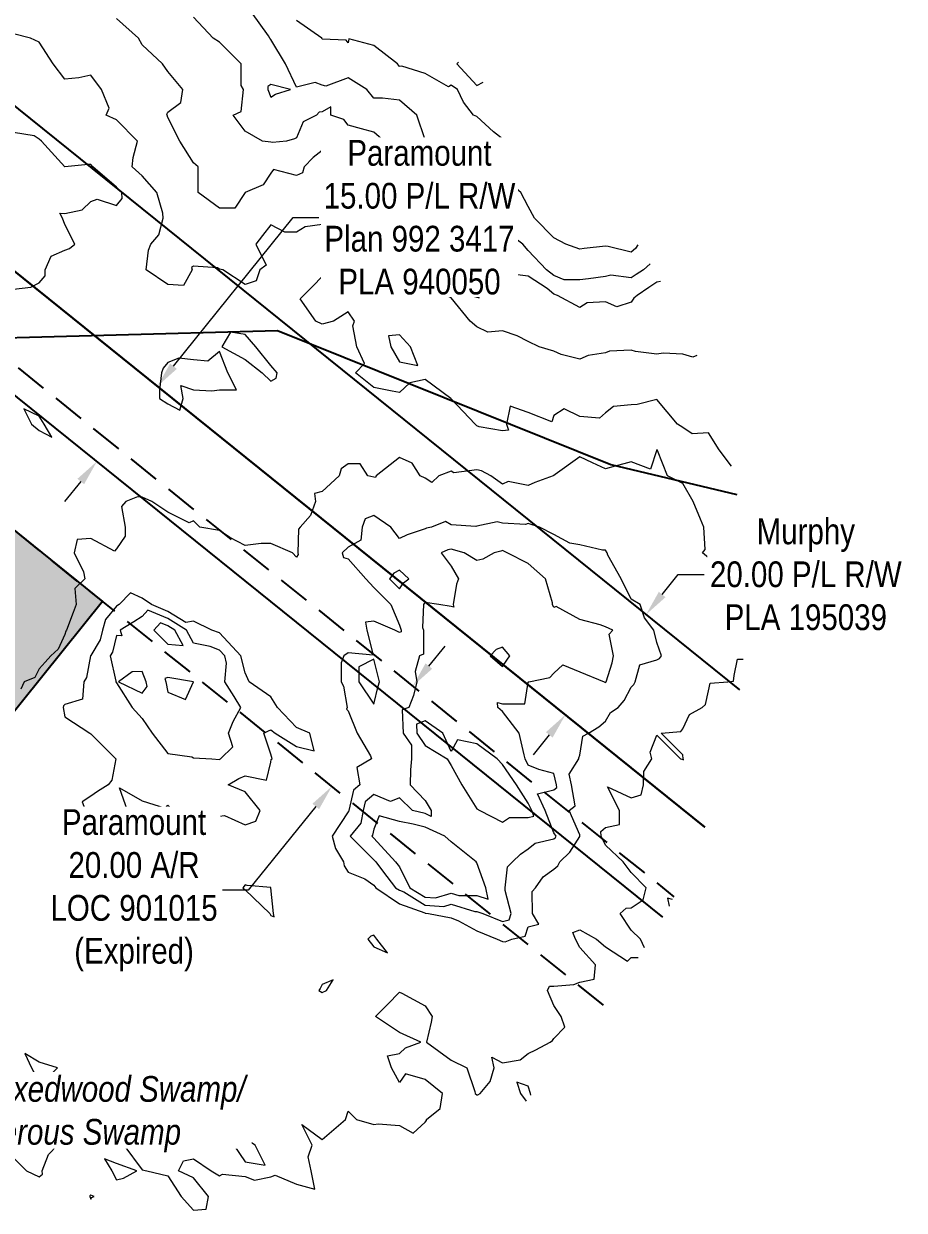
# Model space of a CAD drawing. Extents: x 528314 to 531043, y 6043383 to 6045203.
# Drawn here: x 529664 to 530006.1, y 6043596.1 to 6044056.9 of the extents above; entities that cross this region are included whole.
import ezdxf

# ---------------------------------------------------------------- set-up
doc = ezdxf.new("R2010")
doc.units = 0
doc.header["$LTSCALE"] = 5
doc.header["$PDSIZE"] = 0.5
doc.linetypes.add('foc-ACCESSROAD', pattern=[3.75, 2.5, -1.25])
doc.layers.get('Defpoints').update_dxf_attribs({"color": 9})
for name, color, linetype in [('C-RW', 13, 'Continuous'), ('F-AR', 190, 'foc-ACCESSROAD'), ('F-RW', 190, 'Continuous'), ('P-TEMP-H', 41, 'Continuous'), ('P-TEMP_WORKSPACE', 46, 'Continuous'), ('WETLAND', 143, 'Continuous')]:
    doc.layers.add(name, color=color, linetype=linetype)
doc.layers.add('C-RW-T', color=13, linetype='Continuous', lineweight=9)
doc.layers.add('F-AR-T', color=190, linetype='Continuous', lineweight=9)
doc.layers.add('C-TOPO-MAJR', color=7, linetype='Continuous', lineweight=15, true_color=0xd3aa5f)
doc.layers.add('C-TOPO-MINR', color=7, linetype='Continuous', lineweight=13, true_color=0xe9d5af)
doc.styles.add('80CG', font='ARIALN.TTF', dxfattribs={"height": 10})
doc.styles.add('80L', font='ARIALN.TTF', dxfattribs={"height": 10})
doc.dimstyles.new('Compass 5 000', dxfattribs={"dimscale": 5, "dimtxt": 9, "dimasz": 2, "dimexe": 0.2, "dimexo": 0.0625, "dimgap": 0.5, "dimtad": 0, "dimtih": 1, "dimtoh": 1, "dimzin": 0, "dimdsep": 46, "dimtxsty": '80CG', "dimcen": 0.1, "dimse1": 1, "dimse2": 1, "dimclrd": 256, "dimclrt": 256, "dimaunit": 1, "dimadec": 4, "dimazin": 0, "dimtfac": 0.06, "dimtofl": 0, "dimtmove": 0, "dimatfit": 1, "dimfxl": 0.2, "dimtolj": 1, "dimtzin": 0, "dimlwd": -1, "dimarcsym": 0})

# ---------------------------------------------------------------- blocks, each defined once
blk = doc.blocks.new('*D467')
at = {"layer": 'C-RW-T', "transparency": 16777216}
for p, q in [((529912.01, 6043835.25), (529918.28, 6043843.04)), ((529918.28, 6043843.04), (529928.28, 6043843.04)), ((529868.15, 6043780.75), (529861.88, 6043772.96))]:
    blk.add_line(p, q, dxfattribs=at)
for points in [[(529910.71, 6043836.3), (529913.31, 6043834.21), (529905.74, 6043827.46)], [(529866.85, 6043781.79), (529869.45, 6043779.7), (529874.42, 6043788.54)]]:
    blk.add_solid(points, dxfattribs=at)
at = {"layer": 'Defpoints', "color": 0, "transparency": 16777216}
for p in [(529905.29, 6043827.82), (529905.74, 6043827.46), (529873.97, 6043788.9)]:
    blk.add_point(p, dxfattribs=at)
at = {"layer": 'C-RW-T', "transparency": 16777216, "insert": (529967.82, 6043843.04), "char_height": 10, "attachment_point": 5, "style": '80CG', "bg_fill": 3, "box_fill_scale": 1.1, "bg_fill_color": 256, "bg_fill_true_color": 13158600, "bg_fill_transparency": 0}
blk.add_mtext('\\A1;Murphy\\P20.00 P/L R/W\\PPLA 195039', dxfattribs=at)
blk = doc.blocks.new('*D465')
at = {"layer": 'Defpoints', "color": 0, "transparency": 16777216}
for p in [(529815.1, 6043799.68), (529815.73, 6043799.17), (529784.34, 6043760.23)]:
    blk.add_point(p, dxfattribs=at)
at = {"layer": 'F-AR-T', "transparency": 16777216}
for p, q in [((529821.37, 6043807.46), (529827.65, 6043815.25)), ((529777.43, 6043752.96), (529751.17, 6043720.37)), ((529751.17, 6043720.37), (529741.17, 6043720.37))]:
    blk.add_line(p, q, dxfattribs=at)
for points in [[(529820.08, 6043808.51), (529822.67, 6043806.42), (529815.1, 6043799.68)], [(529776.14, 6043754), (529778.73, 6043751.91), (529783.71, 6043760.74)]]:
    blk.add_solid(points, dxfattribs=at)
at = {"layer": 'F-AR-T', "transparency": 16777216, "insert": (529706.83, 6043720.37), "char_height": 10, "attachment_point": 5, "style": '80CG', "bg_fill": 3, "box_fill_scale": 1.1, "bg_fill_color": 256, "bg_fill_true_color": 13158600, "bg_fill_transparency": 0}
blk.add_mtext('\\A1;Paramount\\P20.00 A/R\\PLOC 901015\\P(Expired)', dxfattribs=at)
blk = doc.blocks.new('*D466')
at = {"layer": 'Defpoints', "color": 0, "transparency": 16777216}
for p in [(529705.99, 6043924.1), (529715.89, 6043916.14), (529682.5, 6043894.89)]:
    blk.add_point(p, dxfattribs=at)
at = {"layer": 'F-AR-T', "transparency": 16777216}
for p, q in [((529722.15, 6043923.93), (529768.64, 6043981.73)), ((529768.64, 6043981.73), (529778.64, 6043981.73)), ((529686.13, 6043879.14), (529679.86, 6043871.35))]:
    blk.add_line(p, q, dxfattribs=at)
for points in [[(529720.85, 6043924.98), (529723.45, 6043922.89), (529715.89, 6043916.14)], [(529684.83, 6043880.19), (529687.43, 6043878.1), (529692.4, 6043886.93)]]:
    blk.add_solid(points, dxfattribs=at)
at = {"layer": 'F-AR-T', "transparency": 16777216, "insert": (529817.73, 6043981.73), "char_height": 10, "attachment_point": 5, "style": '80CG', "bg_fill": 3, "box_fill_scale": 1.1, "bg_fill_color": 256, "bg_fill_true_color": 13158600, "bg_fill_transparency": 0}
blk.add_mtext('\\A1;Paramount\\P15.00 P/L R/W\\PPlan 992 3417\\PPLA 940050', dxfattribs=at)

msp = doc.modelspace()

# ---------------------------------------------------------------- hatches: boundary and pattern name
at = {"layer": 'P-TEMP-H'}
h = msp.add_hatch(color=256, dxfattribs=at)
h.dxf.hatch_style = 1
h.paths.add_polyline_path([(529647.568, 6043774.197), (529530.847, 6043868.286), (529577.891, 6043926.647), (529694.613, 6043832.558)])

# ---------------------------------------------------------------- linework, layer by layer
at = {"layer": 'C-RW', "flags": 128}
for points in [[(529154.308, 6044433.761), (529278.042, 6044333.764), (529340.87, 6044411.534), (529535.232, 6044254.444), (529472.41, 6044176.719), (529627.817, 6044051.138), (529942.109, 6043798.192)], [(529928.607, 6043744.91), (529596.445, 6044012.237), (529402.126, 6044169.263), (529464.951, 6044246.992), (529348.332, 6044341.247), (529285.506, 6044263.479), (529104.81, 6044409.509)]]:
    msp.add_lwpolyline(points, dxfattribs=at)
at = {"layer": 'C-TOPO-MAJR', "linetype": 'Continuous', "lineweight": 15, "flags": 128}
for points, elevation in [([(529907.32, 6043963.673), (529904.734, 6043961.393), (529901.879, 6043959.491), (529899.977, 6043958.222), (529892.035, 6043959.335), (529889.977, 6043958.739), (529883.448, 6043957.922), (529879.977, 6043957.488), (529873.94, 6043957.43), (529869.977, 6043959.107), (529867.066, 6043961.393), (529859.977, 6043968.915), (529857.835, 6043971.393), (529849.977, 6043977.287), (529845.068, 6043981.393), (529839.977, 6043986.029), (529833.407, 6043991.393), (529835.048, 6043996.322), (529835.048, 6044001.393), (529829.977, 6044008.771), (529820.363, 6044011.393), (529819.977, 6044011.835), (529816.753, 6044021.393), (529809.977, 6044027.251), (529803.386, 6044027.984), (529799.977, 6044027.984), (529797.249, 6044031.393), (529789.977, 6044035.938), (529781.331, 6044032.748), (529779.977, 6044033.102), (529777.243, 6044034.127), (529769.977, 6044032.309), (529765.665, 6044041.393), (529759.977, 6044050.851), (529759.584, 6044051.393), (529759.061, 6044052.309), (529752.454, 6044061.393)], 2062.5), ([(529938.901, 6043885.081), (529934.168, 6043891.393), (529929.977, 6043898.099), (529923.657, 6043897.713), (529919.977, 6043900.091), (529918.024, 6043901.393), (529909.977, 6043910.941), (529902.259, 6043909.111), (529899.977, 6043908.868), (529893.111, 6043908.259), (529889.977, 6043905.787), (529887.629, 6043903.741), (529879.977, 6043904.392), (529873.94, 6043907.43), (529869.977, 6043904.753), (529869.11, 6043902.26), (529859.977, 6043905.917), (529852.953, 6043908.417), (529851.503, 6043901.393), (529852.266, 6043899.104), (529849.977, 6043898.777), (529840.967, 6043900.403), (529839.977, 6043900.763), (529839.409, 6043901.393), (529829.977, 6043911.319), (529829.86, 6043911.393), (529819.977, 6043918.804), (529813.914, 6043917.456), (529809.977, 6043913.689), (529807.107, 6043914.264), (529799.977, 6043915.691), (529792.847, 6043921.393), (529796.413, 6043924.957), (529793.409, 6043931.393), (529791.819, 6043939.551), (529792.448, 6043941.393), (529789.977, 6043945.099), (529784.356, 6043941.393), (529779.977, 6043940.195), (529777.501, 6043941.393), (529771.318, 6043950.052), (529772.66, 6043951.393), (529776.313, 6043955.057), (529779.977, 6043958.71), (529781.829, 6043953.245), (529789.977, 6043956.79), (529792.907, 6043958.463), (529793.199, 6043961.393), (529789.977, 6043968.273), (529781.529, 6043962.945), (529787.821, 6043971.393), (529789.977, 6043975.047), (529792.516, 6043978.854), (529792.516, 6043981.393), (529789.977, 6043982.797), (529783.961, 6043981.393), (529779.977, 6043978.991), (529773.329, 6043978.041), (529769.977, 6043976.03), (529765.412, 6043975.958), (529759.977, 6043978.882), (529756.682, 6043974.688), (529754.093, 6043971.393), (529758.168, 6043963.202), (529755.735, 6043961.393), (529754.297, 6043957.073), (529749.977, 6043955.635), (529741.336, 6043961.393), (529739.977, 6043961.664), (529739.207, 6043962.163), (529729.977, 6043962.733), (529729.102, 6043962.268), (529729.417, 6043961.393), (529726.045, 6043955.325), (529719.977, 6043955.729), (529711.481, 6043961.393), (529712.418, 6043968.952), (529713.407, 6043971.393), (529716.473, 6043974.897), (529718.097, 6043981.393), (529717.983, 6043983.387), (529715.638, 6043991.393), (529709.977, 6043997.862), (529706.163, 6044001.393), (529706.437, 6044004.933), (529708.204, 6044011.393), (529699.977, 6044019.602), (529696.039, 6044021.393), (529697.165, 6044024.205), (529694.169, 6044031.393), (529689.977, 6044036.983), (529685.403, 6044035.967), (529679.977, 6044035.424), (529675.436, 6044041.393), (529669.977, 6044049.829), (529666.651, 6044051.393), (529659.977, 6044052.964)], 2065)]:
    msp.add_lwpolyline(points, dxfattribs=dict(at, elevation=elevation))
for points, elevation in [([(529761.811, 6044029.559), (529767.647, 6044031.393), (529759.977, 6044033.402), (529758.771, 6044032.599), (529758.771, 6044031.393), (529759.977, 6044028.38), (529761.811, 6044029.559)], 2062.5), ([(529814.19, 6043931.393), (529809.977, 6043936.106), (529805.66, 6043935.71), (529806.544, 6043931.393), (529809.977, 6043925.673), (529817.107, 6043924.263), (529814.19, 6043931.393)], 2065)]:
    msp.add_lwpolyline(points, close=True, dxfattribs=dict(at, elevation=elevation))
at = {"layer": 'C-TOPO-MINR', "linetype": 'Continuous', "lineweight": 13, "flags": 128}
for points, elevation in [([(529925.485, 6043928.127), (529923.865, 6043927.505), (529919.977, 6043928.561), (529912.41, 6043928.96), (529909.977, 6043928.656), (529901.678, 6043929.692), (529899.977, 6043930.14), (529891.598, 6043929.772), (529889.977, 6043929.097), (529883.237, 6043928.133), (529879.977, 6043926.652), (529872.829, 6043928.541), (529869.977, 6043929.744), (529864.203, 6043931.393), (529859.977, 6043933.534), (529855.635, 6043935.735), (529849.977, 6043937.657), (529844.279, 6043937.091), (529839.977, 6043939.201), (529837.443, 6043941.393), (529829.977, 6043950.52), (529828.405, 6043951.393), (529822.105, 6043959.265), (529820.213, 6043961.393), (529819.977, 6043962.913), (529818.758, 6043971.393), (529818.214, 6043973.156), (529818.214, 6043981.393), (529809.977, 6043986.391), (529804.429, 6043991.393), (529799.977, 6043995.103), (529791.589, 6044001.393), (529789.977, 6044002.247), (529784.039, 6044005.456), (529779.977, 6044007.651), (529776.431, 6044004.939), (529772.885, 6044001.393), (529772.273, 6043999.097), (529769.977, 6043998.038), (529760.999, 6044000.371), (529759.977, 6043998.934), (529756.96, 6043994.41), (529749.977, 6043991.418), (529749.943, 6043991.427), (529749.943, 6043991.393), (529746.038, 6043985.332), (529739.977, 6043985.332), (529731.728, 6043991.393), (529731.728, 6043999.642), (529731.728, 6044001.393), (529729.977, 6044002.904), (529724.575, 6044011.393), (529719.977, 6044020.511), (529719.65, 6044021.393), (529719.532, 6044021.838), (529719.977, 6044022.618), (529724.988, 6044026.382), (529725.824, 6044031.393), (529719.977, 6044038.412), (529717.848, 6044041.393), (529709.977, 6044048.784), (529708.508, 6044051.393), (529699.977, 6044058.929)], 2064), ([(529911.41, 6043956.794), (529909.977, 6043956.555), (529906.879, 6043954.491), (529902.234, 6043951.393), (529901.039, 6043950.331), (529899.977, 6043948.813), (529894.401, 6043946.969), (529889.977, 6043948.968), (529882.823, 6043948.547), (529879.977, 6043946.735), (529871.328, 6043951.393), (529869.977, 6043951.965), (529867.312, 6043954.058), (529859.977, 6043958.946), (529851.479, 6043959.891), (529849.977, 6043960.535), (529848.823, 6043961.393), (529848.777, 6043962.593), (529849.369, 6043971.393), (529839.977, 6043978.739), (529837.322, 6043981.393), (529829.977, 6043987.39), (529824.628, 6043991.393), (529819.977, 6043996.508), (529816.314, 6044001.393), (529809.977, 6044008.437), (529804.062, 6044011.393), (529799.977, 6044014.808), (529795.244, 6044016.126), (529789.977, 6044017.595), (529788.31, 6044019.727), (529783.317, 6044021.393), (529783.317, 6044024.733), (529779.977, 6044022.761), (529778.733, 6044022.637), (529777.697, 6044021.393), (529772.512, 6044018.858), (529769.977, 6044012.605), (529769.163, 6044012.207), (529766.037, 6044011.393), (529760.568, 6044010.802), (529759.977, 6044010.902), (529756.703, 6044011.393), (529749.977, 6044015.255), (529745.396, 6044021.393), (529748.45, 6044022.92), (529749.343, 6044031.393), (529748.47, 6044032.9), (529748.47, 6044041.393), (529739.977, 6044049.813), (529737.585, 6044051.393), (529729.977, 6044059.503)], 2063), ([(529902.602, 6043971.035), (529901.663, 6043969.707), (529899.977, 6043968.221), (529890.995, 6043970.375), (529889.977, 6043970.574), (529881.755, 6043969.615), (529879.977, 6043969.408), (529874.536, 6043971.393), (529869.977, 6043973.773), (529862.356, 6043981.393), (529859.977, 6043985.926), (529857.107, 6043991.393), (529849.977, 6043997.504), (529844.348, 6044001.393), (529847.677, 6044003.693), (529849.977, 6044010.47), (529852.745, 6044008.625), (529850.254, 6044011.393), (529849.977, 6044012.224), (529846.457, 6044014.913), (529839.977, 6044020.863), (529838.701, 6044021.393), (529834.879, 6044026.491), (529832.432, 6044031.393), (529829.977, 6044033.029), (529828.995, 6044032.375), (529819.977, 6044037.636), (529810.861, 6044040.509), (529809.977, 6044040.354), (529809.169, 6044041.393), (529799.977, 6044048.551), (529790.309, 6044051.061), (529789.977, 6044049.566), (529789.197, 6044050.614), (529779.977, 6044050.925), (529779.74, 6044051.393), (529769.977, 6044058.228)], 2062), ([(529938.901, 6043885.081), (529934.168, 6043891.393), (529929.977, 6043898.099), (529923.657, 6043897.713), (529919.977, 6043900.091), (529918.024, 6043901.393), (529909.977, 6043910.941), (529902.259, 6043909.111), (529899.977, 6043908.868), (529893.111, 6043908.259), (529889.977, 6043905.787), (529887.629, 6043903.741), (529879.977, 6043904.392), (529873.94, 6043907.43), (529869.977, 6043904.753), (529869.11, 6043902.26), (529859.977, 6043905.917), (529852.953, 6043908.417), (529851.503, 6043901.393), (529852.266, 6043899.104), (529849.977, 6043898.777), (529840.967, 6043900.403), (529839.977, 6043900.763), (529839.409, 6043901.393), (529829.977, 6043911.319), (529829.86, 6043911.393), (529819.977, 6043918.804), (529813.914, 6043917.456), (529809.977, 6043913.689), (529807.107, 6043914.264), (529799.977, 6043915.691), (529792.847, 6043921.393), (529796.413, 6043924.957), (529793.409, 6043931.393), (529791.819, 6043939.551), (529792.448, 6043941.393), (529789.977, 6043945.099), (529784.356, 6043941.393), (529779.977, 6043940.195), (529777.501, 6043941.393), (529771.318, 6043950.052), (529772.66, 6043951.393), (529776.313, 6043955.057), (529779.977, 6043958.71), (529781.829, 6043953.245), (529789.977, 6043956.79), (529792.907, 6043958.463), (529793.199, 6043961.393), (529789.977, 6043968.273), (529781.529, 6043962.945), (529787.821, 6043971.393), (529789.977, 6043975.047), (529792.516, 6043978.854), (529792.516, 6043981.393), (529789.977, 6043982.797), (529783.961, 6043981.393), (529779.977, 6043978.991), (529773.329, 6043978.041), (529769.977, 6043976.03), (529765.412, 6043975.958), (529759.977, 6043978.882), (529756.682, 6043974.688), (529754.093, 6043971.393), (529758.168, 6043963.202), (529755.735, 6043961.393), (529754.297, 6043957.073), (529749.977, 6043955.635), (529741.336, 6043961.393), (529739.977, 6043961.664), (529739.207, 6043962.163), (529729.977, 6043962.733), (529729.102, 6043962.268), (529729.417, 6043961.393), (529726.045, 6043955.325), (529719.977, 6043955.729), (529711.481, 6043961.393), (529712.418, 6043968.952), (529713.407, 6043971.393), (529716.473, 6043974.897), (529718.097, 6043981.393), (529717.983, 6043983.387), (529715.638, 6043991.393), (529709.977, 6043997.862), (529706.163, 6044001.393), (529706.437, 6044004.933), (529708.204, 6044011.393), (529699.977, 6044019.602), (529696.039, 6044021.393), (529697.165, 6044024.205), (529694.169, 6044031.393), (529689.977, 6044036.983), (529685.403, 6044035.967), (529679.977, 6044035.424), (529675.436, 6044041.393), (529669.977, 6044049.829), (529666.651, 6044051.393), (529659.977, 6044052.964)], 2065), ([(529832.886, 6044042.041), (529832.257, 6044041.393), (529839.977, 6044032.901), (529842.493, 6044034.297)], 2062), ([(529659.977, 6043953.811), (529666.716, 6043954.654), (529669.977, 6043956.284), (529672.343, 6043959.027), (529672.343, 6043961.393), (529674.637, 6043966.733), (529679.977, 6043969.032), (529681.78, 6043969.59), (529683.796, 6043971.393), (529679.977, 6043979.032), (529679.083, 6043981.393), (529678.042, 6043983.328), (529679.977, 6043983.296), (529686.715, 6043984.655), (529689.977, 6043987.953), (529692.551, 6043988.819), (529699.977, 6043986.33), (529702.251, 6043989.119), (529702.139, 6043991.393), (529702.139, 6043991.393), (529699.977, 6043993.406), (529690.762, 6044001.393), (529689.977, 6044002.244), (529689.049, 6044002.321), (529679.977, 6044001.413), (529670.836, 6044011.393), (529669.977, 6044012.075), (529668.005, 6044013.365), (529659.977, 6044014.761)], 2066), ([(529944.483, 6043832.925), (529939.977, 6043834.678), (529934.22, 6043841.393), (529929.977, 6043849.494), (529927.686, 6043851.393), (529928.664, 6043852.706), (529928.18, 6043861.393), (529926.905, 6043864.465), (529924.029, 6043871.393), (529919.977, 6043878.375), (529914.07, 6043881.393), (529910.133, 6043891.237), (529910.044, 6043891.393), (529909.977, 6043891.432), (529909.941, 6043891.429), (529909.898, 6043891.393), (529907.419, 6043883.951), (529899.977, 6043886.814), (529893.693, 6043885.109), (529889.977, 6043884.101), (529884.987, 6043886.404), (529879.977, 6043888.716), (529870.44, 6043881.856), (529869.977, 6043881.534), (529869.695, 6043881.393), (529862.561, 6043878.809), (529859.977, 6043877.646), (529852.231, 6043879.139), (529849.977, 6043878.086), (529845.456, 6043881.393), (529841.855, 6043883.272), (529839.977, 6043883.681), (529831.079, 6043882.495), (529829.977, 6043883.184), (529825.202, 6043881.393), (529822.556, 6043878.814), (529819.977, 6043880.418), (529817.99, 6043881.393), (529814.881, 6043886.297), (529809.977, 6043888.417), (529800.943, 6043881.393), (529800.615, 6043880.755), (529799.977, 6043880.896), (529797.722, 6043881.393), (529794.622, 6043886.039), (529789.977, 6043886.039), (529787.348, 6043884.022), (529786.579, 6043881.393), (529779.977, 6043875.307), (529776.894, 6043874.476), (529777.338, 6043871.393), (529775.376, 6043865.994), (529771.349, 6043861.393), (529770.736, 6043860.634), (529770.44, 6043851.393), (529770.567, 6043850.803), (529769.977, 6043849.772), (529768.346, 6043851.393), (529759.977, 6043855.128), (529756.242, 6043855.128), (529749.977, 6043854.339), (529744.023, 6043857.347), (529739.977, 6043860.063), (529732.38, 6043861.393), (529729.977, 6043863.903), (529728.304, 6043863.066), (529719.977, 6043867.232), (529713.733, 6043871.393), (529709.977, 6043873.057), (529708.137, 6043873.233), (529703.615, 6043871.393), (529701.946, 6043869.424), (529703.441, 6043861.393), (529703.435, 6043857.935), (529699.977, 6043853.045), (529699.273, 6043852.097), (529689.977, 6043857.066), (529684.769, 6043856.601), (529683.61, 6043851.393), (529687.245, 6043844.125), (529687.701, 6043841.393), (529683.838, 6043837.532), (529684.309, 6043831.393), (529683.141, 6043828.229), (529680.617, 6043821.393), (529680.373, 6043820.997), (529679.977, 6043819.73), (529677.316, 6043814.054), (529674.542, 6043811.393), (529672.364, 6043809.006), (529669.977, 6043806.391), (529668.311, 6043803.059), (529664.146, 6043801.393), (529662.833, 6043798.537)], 2066), ([(529905.199, 6043698.064), (529903.535, 6043701.393), (529899.977, 6043704.951), (529895.751, 6043711.393), (529897.965, 6043713.405), (529899.977, 6043713.55), (529904.677, 6043716.693), (529905.836, 6043721.393), (529899.977, 6043727.253), (529896.802, 6043731.393), (529889.977, 6043737.869), (529888.361, 6043741.393), (529888.167, 6043743.203), (529889.977, 6043744.788), (529895.421, 6043745.949), (529895.414, 6043751.393), (529890.769, 6043760.601), (529899.977, 6043756.263), (529903.9, 6043757.47), (529904.74, 6043761.393), (529904.918, 6043766.452), (529907.933, 6043771.393), (529907.35, 6043774.02), (529909.977, 6043780.593), (529919.177, 6043771.393), (529919.977, 6043771.147), (529920.269, 6043771.101), (529920.116, 6043771.393), (529919.977, 6043772.996), (529911.579, 6043781.393), (529919.278, 6043782.092), (529919.977, 6043783.07), (529922.658, 6043788.712), (529927.518, 6043791.393), (529928.883, 6043792.487), (529929.977, 6043797.827), (529930.598, 6043800.772), (529937.512, 6043801.393), (529939.731, 6043801.639), (529939.977, 6043803.858), (529941.23, 6043810.14), (529943.476, 6043810.14)], 2066), ([(529916.023, 6043716.744), (529914.104, 6043717.266), (529914.7, 6043714.249)], 2066), ([(529659.977, 6043616.481), (529665.064, 6043611.393), (529669.977, 6043609.1), (529671.2, 6043610.17), (529671.105, 6043611.393), (529673.559, 6043617.811), (529677.112, 6043621.393), (529676.303, 6043625.067), (529677.346, 6043631.393), (529675.899, 6043635.471), (529679.977, 6043633.795), (529681.429, 6043631.393), (529689.977, 6043622.846), (529697.21, 6043624.16), (529699.977, 6043626.531), (529702.916, 6043621.393), (529709.977, 6043611.792), (529711.769, 6043611.393), (529719.977, 6043609.41), (529725.086, 6043601.393), (529729.977, 6043596.095), (529734.864, 6043596.506), (529735.751, 6043601.393), (529729.977, 6043608.688), (529724.084, 6043611.393), (529726.047, 6043615.323), (529729.977, 6043616.11), (529736.802, 6043611.393), (529739.977, 6043609.486), (529741.23, 6043610.14), (529749.977, 6043609.242), (529753.625, 6043607.745), (529759.977, 6043609.084), (529761.699, 6043609.671), (529769.977, 6043606.242), (529777.091, 6043604.279), (529775.578, 6043611.393), (529774.477, 6043616.893), (529775.976, 6043621.393), (529771.975, 6043629.395), (529779.977, 6043623.575), (529788.947, 6043631.393), (529789.977, 6043634.544), (529793.269, 6043631.393), (529799.977, 6043629.381), (529801.654, 6043629.716), (529809.977, 6043629.075), (529815.288, 6043626.082), (529819.977, 6043630.26), (529820.462, 6043630.908), (529820.462, 6043631.393), (529825.808, 6043635.562), (529826.632, 6043641.393), (529819.977, 6043646.874), (529812.32, 6043649.05), (529809.977, 6043645.688), (529806.808, 6043651.393), (529805.306, 6043656.064), (529809.977, 6043656.976), (529812.247, 6043659.123), (529818.294, 6043661.393), (529809.977, 6043665.154), (529800.613, 6043671.393), (529805.297, 6043676.073), (529809.977, 6043680.757), (529810.916, 6043680.454), (529819.977, 6043675.486), (529822.705, 6043671.393), (529822.209, 6043669.161), (529820.484, 6043661.393), (529829.977, 6043654.405), (529836.114, 6043651.393), (529839.18, 6043642.19), (529839.34, 6043641.393), (529839.977, 6043640.994), (529840.457, 6043640.913), (529841.285, 6043641.393), (529845.203, 6043646.167), (529846.721, 6043651.393), (529845.773, 6043655.597), (529849.977, 6043653.314), (529856.875, 6043654.495), (529859.977, 6043656.929), (529862.907, 6043658.463), (529868.504, 6043661.393), (529869.387, 6043661.983), (529869.977, 6043662.866), (529874.13, 6043667.24), (529872.77, 6043671.393), (529869.977, 6043675.66), (529867.428, 6043681.393), (529868.262, 6043683.108), (529869.977, 6043683.108), (529877.627, 6043683.743), (529879.977, 6043684.741), (529885.536, 6043685.834), (529886.125, 6043691.393), (529879.977, 6043698.157), (529878.384, 6043701.393), (529877.35, 6043704.02), (529879.977, 6043704.99), (529886.452, 6043701.393), (529889.977, 6043698.456), (529898.569, 6043692.801), (529899.977, 6043694.277), (529902.733, 6043694.277)], 2066), ([(529861.015, 6043640.841), (529860.86, 6043641.393), (529859.977, 6043644.337), (529855.565, 6043645.805), (529857.033, 6043641.393), (529859.137, 6043638.512)], 2066)]:
    msp.add_lwpolyline(points, dxfattribs=dict(at, elevation=elevation))
for points, elevation in [([(529840.263, 6043951.393), (529839.977, 6043951.586), (529839.741, 6043951.629), (529837.848, 6043951.393), (529839.977, 6043950.685), (529840.857, 6043950.513), (529840.263, 6043951.393)], 2064), ([(529762.106, 6043919.264), (529762.419, 6043921.393), (529759.977, 6043924.159), (529754.189, 6043931.393), (529749.977, 6043936.236), (529744.257, 6043937.113), (529740.951, 6043931.393), (529749.977, 6043926.533), (529756.658, 6043921.393), (529759.977, 6043918.075), (529762.106, 6043919.264)], 2066), ([(529814.19, 6043931.393), (529809.977, 6043936.106), (529805.66, 6043935.71), (529806.544, 6043931.393), (529809.977, 6043925.673), (529817.107, 6043924.263), (529814.19, 6043931.393)], 2065), ([(529743.295, 6043921.393), (529739.977, 6043929.688), (529735.45, 6043925.92), (529729.977, 6043926.38), (529724.278, 6043927.092), (529719.977, 6043925.37), (529718.169, 6043923.201), (529717.491, 6043921.393), (529716.656, 6043914.714), (529716.656, 6043911.393), (529719.977, 6043909.334), (529724.564, 6043906.806), (529725.952, 6043911.393), (529724.945, 6043916.425), (529729.977, 6043914.747), (529737.013, 6043914.357), (529739.977, 6043914.755), (529746.615, 6043914.755), (529743.295, 6043921.393)], 2066), ([(529671.962, 6043901.393), (529669.977, 6043904.531), (529664, 6043907.37), (529667.042, 6043901.393), (529669.977, 6043898.992), (529674.953, 6043896.417), (529671.962, 6043901.393)], 2066), ([(529911.026, 6043810.344), (529911.725, 6043811.393), (529909.977, 6043816.642), (529908.789, 6043821.393), (529905.182, 6043826.188), (529903.413, 6043831.393), (529899.977, 6043833.454), (529896.142, 6043841.393), (529890.858, 6043850.512), (529890.581, 6043851.393), (529889.977, 6043852.516), (529888.854, 6043852.516), (529879.977, 6043854.527), (529876.189, 6043855.181), (529869.977, 6043858.55), (529864.296, 6043861.393), (529859.977, 6043862.832), (529858.897, 6043862.473), (529849.977, 6043862.998), (529847.913, 6043863.457), (529839.977, 6043861.856), (529839.659, 6043861.711), (529829.977, 6043862.281), (529827.82, 6043863.55), (529822.434, 6043861.393), (529820.386, 6043860.984), (529819.977, 6043860.78), (529812.878, 6043858.492), (529809.977, 6043857.068), (529806.558, 6043861.393), (529799.977, 6043865.949), (529796.686, 6043864.684), (529795.421, 6043861.393), (529794.991, 6043856.379), (529789.977, 6043853.626), (529787.633, 6043851.393), (529788.235, 6043849.652), (529789.977, 6043849.132), (529796.941, 6043841.393), (529799.977, 6043838.02), (529806.603, 6043831.393), (529809.977, 6043823.371), (529810.624, 6043821.393), (529810.624, 6043820.746), (529809.977, 6043820.458), (529808.106, 6043821.393), (529799.977, 6043824.922), (529796.793, 6043824.577), (529797.267, 6043821.393), (529799.699, 6043811.671), (529789.977, 6043812.644), (529788.325, 6043811.393), (529787.241, 6043808.658), (529787.241, 6043801.393), (529788.224, 6043799.64), (529789.565, 6043791.393), (529789.366, 6043790.783), (529789.977, 6043790.129), (529793.47, 6043781.393), (529798.713, 6043772.657), (529799.134, 6043771.393), (529793.342, 6043768.028), (529794.561, 6043761.393), (529792.061, 6043759.309), (529790.301, 6043751.393), (529790.247, 6043751.123), (529789.977, 6043750.783), (529783.798, 6043741.393), (529785.132, 6043736.549), (529788.266, 6043731.393), (529788.402, 6043729.819), (529789.977, 6043727.451), (529796.546, 6043724.824), (529799.977, 6043722.422), (529800.768, 6043721.393), (529809.977, 6043715.125), (529819.762, 6043711.608), (529819.977, 6043711.475), (529821.291, 6043711.393), (529829.977, 6043709.654), (529832.874, 6043708.496), (529839.977, 6043704.673), (529847.947, 6043701.393), (529849.977, 6043700.489), (529851.062, 6043700.308), (529853.596, 6043701.393), (529858.78, 6043702.59), (529859.977, 6043706.181), (529864.145, 6043707.225), (529861.58, 6043711.393), (529861.506, 6043719.864), (529862.793, 6043721.393), (529865.788, 6043725.582), (529869.977, 6043728.577), (529871.511, 6043729.859), (529872.204, 6043731.393), (529876.124, 6043735.246), (529879.977, 6043741.22), (529880.07, 6043741.3), (529880.027, 6043741.393), (529879.977, 6043741.865), (529875.917, 6043751.393), (529878.229, 6043753.141), (529876.777, 6043761.393), (529875.887, 6043765.483), (529879.632, 6043771.393), (529879.584, 6043771.786), (529879.977, 6043772.801), (529881.122, 6043780.248), (529883.411, 6043781.393), (529887.45, 6043783.92), (529889.977, 6043786.085), (529891.98, 6043789.39), (529894.895, 6043791.393), (529897.243, 6043794.127), (529899.977, 6043799.247), (529901.038, 6043800.332), (529901.475, 6043801.393), (529903.364, 6043808.006), (529909.977, 6043809.895), (529911.026, 6043810.344)], 2067), ([(529891.454, 6043819.916), (529892.877, 6043821.393), (529889.977, 6043822.76), (529887.907, 6043823.464), (529879.977, 6043825.49), (529870.79, 6043830.58), (529869.977, 6043830.163), (529869.409, 6043831.393), (529869.409, 6043831.961), (529866.715, 6043841.393), (529859.977, 6043847.288), (529851.769, 6043851.393), (529849.977, 6043852.291), (529849.274, 6043852.096), (529846.704, 6043851.393), (529842.358, 6043849.012), (529839.977, 6043848.446), (529835.063, 6043851.393), (529829.977, 6043852.917), (529828.707, 6043852.663), (529826.16, 6043851.393), (529829.977, 6043846.307), (529832.924, 6043841.393), (529832.082, 6043839.288), (529830.765, 6043831.393), (529831.08, 6043830.29), (529829.977, 6043830.641), (529825.251, 6043831.393), (529819.977, 6043832.147), (529819.554, 6043831.816), (529819.272, 6043831.393), (529818.929, 6043822.441), (529819.272, 6043821.393), (529819.272, 6043812.098), (529817.691, 6043811.393), (529816.003, 6043805.367), (529816.717, 6043801.393), (529815.398, 6043795.972), (529813.532, 6043791.393), (529810.951, 6043790.419), (529811.429, 6043781.393), (529814.623, 6043776.747), (529814.623, 6043771.393), (529814.26, 6043767.11), (529814.11, 6043761.393), (529819.977, 6043755.284), (529822.311, 6043751.393), (529822.282, 6043749.088), (529819.977, 6043750.173), (529815.063, 6043751.393), (529809.977, 6043756.228), (529806.524, 6043754.846), (529799.977, 6043757.573), (529796.606, 6043754.764), (529795.857, 6043751.393), (529794.887, 6043746.483), (529790.834, 6043741.393), (529799.977, 6043732.25), (529800.768, 6043731.393), (529803.405, 6043727.965), (529808.46, 6043721.393), (529809.977, 6043720.361), (529811.588, 6043719.782), (529819.977, 6043714.595), (529827.228, 6043714.142), (529829.977, 6043714.976), (529839.19, 6043712.18), (529839.977, 6043712.18), (529842.34, 6043711.393), (529849.977, 6043708.252), (529852.529, 6043708.841), (529853.38, 6043711.393), (529851.072, 6043720.298), (529851.058, 6043721.393), (529851.948, 6043729.422), (529853.921, 6043731.393), (529856.95, 6043734.42), (529859.977, 6043736.439), (529862.679, 6043738.691), (529869.977, 6043740.312), (529870.522, 6043740.848), (529870.874, 6043741.393), (529869.977, 6043742.712), (529866.604, 6043751.393), (529863.568, 6043757.802), (529869.977, 6043759.405), (529871.109, 6043760.261), (529870.91, 6043761.393), (529869.977, 6043765.681), (529864.103, 6043767.267), (529859.977, 6043769.021), (529858.736, 6043771.393), (529858.381, 6043772.989), (529856.515, 6043781.393), (529849.977, 6043789.798), (529848.198, 6043791.393), (529848.093, 6043793.277), (529849.977, 6043792.766), (529858.604, 6043792.766), (529859.977, 6043801.206), (529860.077, 6043801.293), (529860.191, 6043801.393), (529868.349, 6043803.021), (529869.977, 6043804.649), (529873.453, 6043807.917), (529879.977, 6043805.189), (529889.466, 6043801.393), (529889.977, 6043801.078), (529890.122, 6043801.248), (529890.2, 6043801.393), (529892.613, 6043808.757), (529893.132, 6043811.393), (529891.454, 6043819.916)], 2067.5), ([(529811.55, 6043839.82), (529813.556, 6043841.393), (529809.977, 6043844.668), (529807.793, 6043843.577), (529806.046, 6043841.393), (529809.977, 6043837.463), (529811.55, 6043839.82)], 2067), ([(529775.121, 6043781.393), (529769.977, 6043783.56), (529762.562, 6043791.393), (529759.977, 6043795.45), (529751.526, 6043801.393), (529749.977, 6043804.88), (529748.349, 6043811.393), (529739.977, 6043820.323), (529737.109, 6043821.393), (529729.977, 6043824.872), (529727.014, 6043824.356), (529719.977, 6043828.72), (529713.653, 6043831.393), (529709.977, 6043833.791), (529705.437, 6043835.933), (529701.006, 6043831.393), (529700.381, 6043830.989), (529699.977, 6043830.748), (529695.771, 6043825.599), (529694.583, 6043821.393), (529693.706, 6043817.664), (529689.977, 6043811.606), (529689.896, 6043811.474), (529689.87, 6043811.393), (529688.308, 6043803.062), (529687.335, 6043801.393), (529686.818, 6043794.552), (529679.977, 6043792.48), (529679.364, 6043792.006), (529679.25, 6043791.393), (529679.977, 6043787.804), (529689.598, 6043781.393), (529689.977, 6043781.141), (529699.724, 6043771.393), (529698.159, 6043763.211), (529696.733, 6043761.393), (529692.681, 6043758.689), (529689.977, 6043756.885), (529686.681, 6043754.689), (529687.917, 6043751.393), (529689.977, 6043750.067), (529693.018, 6043748.352), (529699.977, 6043746.474), (529705.171, 6043746.199), (529704.298, 6043751.393), (529701.17, 6043760.2), (529709.977, 6043755.082), (529719.094, 6043752.276), (529719.977, 6043753.378), (529721.961, 6043751.393), (529729.977, 6043745.648), (529733.46, 6043747.91), (529739.977, 6043749.183), (529741.933, 6043749.437), (529749.977, 6043745.85), (529754.18, 6043747.19), (529755.779, 6043751.393), (529749.977, 6043758.646), (529743.382, 6043761.393), (529747.533, 6043763.837), (529749.977, 6043764.868), (529758.244, 6043763.126), (529759.977, 6043770.106), (529760.147, 6043771.223), (529760.447, 6043771.393), (529759.977, 6043773.308), (529757.279, 6043781.393), (529759.078, 6043782.292), (529759.977, 6043782.742), (529761.62, 6043781.393), (529769.977, 6043776.249), (529776.837, 6043774.533), (529775.121, 6043781.393)], 2067), ([(529742.1, 6043811.393), (529739.977, 6043813.657), (529736.364, 6043815.006), (529729.977, 6043816.388), (529727.247, 6043821.393), (529719.977, 6043825.901), (529712.167, 6043829.203), (529709.977, 6043826.662), (529706.78, 6043824.59), (529701.402, 6043821.393), (529702.148, 6043819.222), (529699.977, 6043819.317), (529698.468, 6043812.902), (529697.54, 6043811.393), (529699.809, 6043801.561), (529699.737, 6043801.393), (529699.977, 6043800.983), (529706.038, 6043791.393), (529709.977, 6043787.146), (529713.812, 6043781.393), (529719.977, 6043773.468), (529729.224, 6043772.146), (529729.977, 6043771.845), (529736.991, 6043771.393), (529739.977, 6043771.167), (529740.119, 6043771.251), (529740.457, 6043771.393), (529745.217, 6043776.153), (529743.47, 6043781.393), (529745.383, 6043785.987), (529748.334, 6043791.393), (529745.678, 6043795.692), (529742.154, 6043801.393), (529742.807, 6043808.563), (529742.1, 6043811.393)], 2067.5), ([(529722.701, 6043821.393), (529719.977, 6043823.083), (529717.05, 6043824.32), (529714.527, 6043821.393), (529719.977, 6043815.943), (529725.971, 6043815.399), (529722.701, 6043821.393)], 2068), ([(529851.663, 6043809.707), (529852.868, 6043811.393), (529849.977, 6043814.765), (529847.511, 6043813.859), (529845.167, 6043811.393), (529849.977, 6043807.347), (529851.663, 6043809.707)], 2068), ([(529801.725, 6043799.645), (529802.163, 6043801.393), (529799.977, 6043810.144), (529794.146, 6043807.224), (529794.146, 6043801.393), (529799.977, 6043792.655), (529801.725, 6043799.645)], 2067), ([(529711.519, 6043801.393), (529709.977, 6043805.404), (529706.101, 6043805.269), (529700.749, 6043801.393), (529709.977, 6043796.99), (529711.877, 6043799.493), (529711.519, 6043801.393)], 2067.5), ([(529726.859, 6043794.511), (529729.922, 6043801.393), (529719.977, 6043803.052), (529718.733, 6043802.637), (529719.211, 6043801.393), (529719.977, 6043797.326), (529726.859, 6043794.511)], 2068), ([(529861.341, 6043751.393), (529859.977, 6043754.273), (529855.399, 6043761.393), (529849.977, 6043769.212), (529847.917, 6043771.393), (529839.977, 6043777.225), (529832.554, 6043778.816), (529829.977, 6043774.309), (529826.827, 6043781.393), (529819.977, 6043786.136), (529816.535, 6043784.835), (529816.717, 6043781.393), (529819.977, 6043776.651), (529828.519, 6043771.393), (529829.977, 6043768.802), (529834.145, 6043761.393), (529839.977, 6043752.063), (529841.122, 6043751.393), (529849.977, 6043746.781), (529852.671, 6043748.699), (529859.977, 6043748.699), (529862.207, 6043749.163), (529861.341, 6043751.393)], 2068), ([(529723.272, 6043738.098), (529726.018, 6043741.393), (529719.977, 6043749.596), (529715.672, 6043745.698), (529714.799, 6043741.393), (529719.977, 6043735.352), (529723.272, 6043738.098)], 2067), ([(529843.446, 6043721.393), (529839.977, 6043730.985), (529839.722, 6043731.393), (529829.977, 6043739.188), (529827.527, 6043741.393), (529819.977, 6043744.946), (529815.25, 6043746.12), (529809.977, 6043747.073), (529802.035, 6043749.335), (529799.977, 6043744.125), (529799.526, 6043741.844), (529799.167, 6043741.393), (529799.977, 6043740.584), (529808.46, 6043731.393), (529809.977, 6043729.421), (529814.027, 6043721.393), (529819.977, 6043717.714), (529823.901, 6043717.469), (529829.977, 6043719.314), (529832.963, 6043718.407), (529839.977, 6043718.407), (529844.453, 6043716.917), (529843.446, 6043721.393)], 2068), ([(529680.266, 6043731.393), (529679.977, 6043732.164), (529679.709, 6043731.661), (529679.709, 6043731.393), (529679.628, 6043731.044), (529679.977, 6043731.136), (529680.266, 6043731.393)], 2067), ([(529759.983, 6043721.387), (529759.986, 6043721.393), (529759.98, 6043721.397), (529759.977, 6043721.395), (529750.81, 6043722.227), (529749.977, 6043722.505), (529749.067, 6043721.393), (529749.977, 6043720.527), (529759.57, 6043711.393), (529759.977, 6043710.647), (529761.27, 6043710.1), (529760.98, 6043711.393), (529759.983, 6043721.387)], 2067), ([(529801.158, 6043701.393), (529799.977, 6043702.912), (529798.858, 6043702.512), (529797.615, 6043701.393), (529799.977, 6043698.357), (529805.29, 6043696.08), (529801.158, 6043701.393)], 2066), ([(529781.632, 6043681.393), (529784.226, 6043685.642), (529779.977, 6043683.848), (529779.13, 6043682.24), (529778.685, 6043681.393), (529779.977, 6043680.676), (529781.632, 6043681.393)], 2066), ([(529673.44, 6043647.93), (529677.153, 6043651.393), (529669.977, 6043653.666), (529664.38, 6043656.99), (529667.001, 6043651.393), (529669.977, 6043646.036), (529673.44, 6043647.93)], 2066), ([(529691.817, 6043641.393), (529689.977, 6043646.3), (529682.613, 6043648.757), (529686.296, 6043641.393), (529689.977, 6043639.009), (529694.614, 6043636.756), (529691.817, 6043641.393)], 2066), ([(529753.878, 6043621.393), (529749.977, 6043623.832), (529747.375, 6043623.995), (529745.641, 6043621.393), (529749.977, 6043614.89), (529757.783, 6043613.587), (529753.878, 6043621.393)], 2066), ([(529702.758, 6043608.612), (529707.939, 6043611.393), (529699.977, 6043614.198), (529695.303, 6043616.067), (529698.224, 6043611.393), (529699.977, 6043607.881), (529702.758, 6043608.612)], 2066), ([(529690.35, 6043601.02), (529691.344, 6043601.393), (529689.977, 6043601.979), (529689.635, 6043601.735), (529689.604, 6043601.393), (529689.977, 6043600.367), (529690.35, 6043601.02)], 2066)]:
    msp.add_lwpolyline(points, close=True, dxfattribs=dict(at, elevation=elevation))
at = {"layer": 'F-AR', "flags": 128}
for points in [[(529077.9, 6044393.952), (529490.987, 6044060.946), (529916.601, 6043717.856)], [(529889.155, 6043675.75), (529031.497, 6044367.126)]]:
    msp.add_lwpolyline(points, dxfattribs=at)
at = {"layer": 'F-RW'}
for points in [[(529104.826, 6044409.518), (529285.492, 6044263.52), (529312.046, 6044242.062), (529402.128, 6044169.266), (529535.731, 6044061.3), (529596.445, 6044012.237), (529928.612, 6043744.925)], [(529912.323, 6043709.93), (529568.352, 6043986.749), (529476.613, 6044060.885), (529278.3, 6044221.143), (529250.032, 6044243.986), (529070.063, 6044389.421)]]:
    msp.add_lwpolyline(points, dxfattribs=at)
at = {"layer": 'P-TEMP_WORKSPACE'}
msp.add_lwpolyline([(529647.568, 6043774.197), (529530.847, 6043868.286), (529577.891, 6043926.647), (529694.613, 6043832.558)], close=True, dxfattribs=at)
at = {"layer": 'WETLAND'}
msp.add_lwpolyline([(529146.343, 6043632.633), (529151.236, 6043645.28), (529206.321, 6043647.91), (529279.316, 6043653.538), (529338.016, 6043682.988), (529382.297, 6043687.495), (529419.47, 6043698.89), (529436.502, 6043719.681), (529457.839, 6043757.36), (529499.816, 6043774.285), (529545.639, 6043786.09), (529576.67, 6043808.312), (529602.591, 6043815.725), (529597.105, 6043857.958), (529564.384, 6043899.415), (529581.831, 6043923.477), (529627.472, 6043934.192), (529762.608, 6043937.787), (529892.111, 6043885.802), (529941.016, 6043874.039)], dxfattribs=at)

# ---------------------------------------------------------------- next in the draw order: texts
at = {"layer": 'WETLAND', "insert": (529601.136, 6043648.236), "char_height": 9.99482, "attachment_point": 1, "style": '80L', "bg_fill": 3, "box_fill_scale": 1.15, "bg_fill_color": 256, "bg_fill_true_color": 256, "bg_fill_transparency": 0}
msp.add_mtext_dynamic_manual_height_columns('\\pi0.76584;{\\fArial Narrow|b0|i1|c0|p34;Wooded Mixedwood Swamp/ \\P\\pi27.22552;Coniferous Swamp}', width=149.89271, gutter_width=49.974, heights=[0], dxfattribs=at)

# ---------------------------------------------------------------- next in the draw order: dimensions: what is measured, and where the dimension line sits
at = {"layer": 'C-RW-T'}
dim = msp.add_linear_dim(base=(529905.742, 6043827.46), p1=(529873.968, 6043788.899), p2=(529905.293, 6043827.821), angle=51.17253, text='Murphy\\P20.00 P/L R/W\\PPLA 195039', dimstyle='Compass 5 000', override={"dimtfill": 1}, dxfattribs=at)
dim.commit()
dim.dimension.update_dxf_attribs({"geometry": '*D467', "text_midpoint": (529967.821, 6043843.041), "dimtype": 161})
at = {"layer": 'F-AR-T'}
for base, p1, p2, angle, text, picture, middle in [((529715.886, 6043916.14), (529682.504, 6043894.89), (529705.994, 6043924.096), 51.19103, 'Paramount\\P15.00 P/L R/W\\PPlan 992 3417\\PPLA 940050', '*D466', (529817.727, 6043981.734)), ((529815.098, 6043799.679), (529784.342, 6043760.232), (529815.73, 6043799.169), 51.12756, 'Paramount\\P20.00 A/R\\PLOC 901015\\P(Expired)', '*D465', (529706.832, 6043720.37))]:
    dim = msp.add_linear_dim(base=base, p1=p1, p2=p2, angle=angle, text=text, dimstyle='Compass 5 000', override={"dimtfill": 1}, dxfattribs=at)
    dim.commit()
    dim.dimension.update_dxf_attribs({"geometry": picture, "text_midpoint": middle, "dimtype": 161})

doc.saveas('drawing.dxf')
